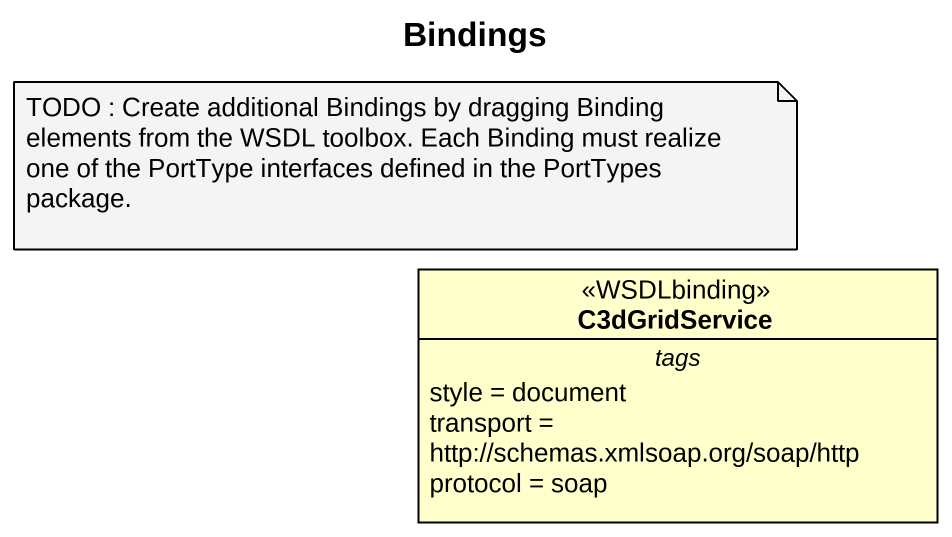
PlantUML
@startuml
title Bindings
hide circle
hide empty members
class C3dGridService <<WSDLbinding>> {
  -- tags --
  style = document
  transport = http://schemas.xmlsoap.org/soap/http
  protocol = soap
}
note as N1
  TODO : Create additional Bindings by dragging Binding elements from the WSDL toolbox. Each Binding must realize one of the PortType interfaces defined in the PortTypes package.
end note
@enduml
